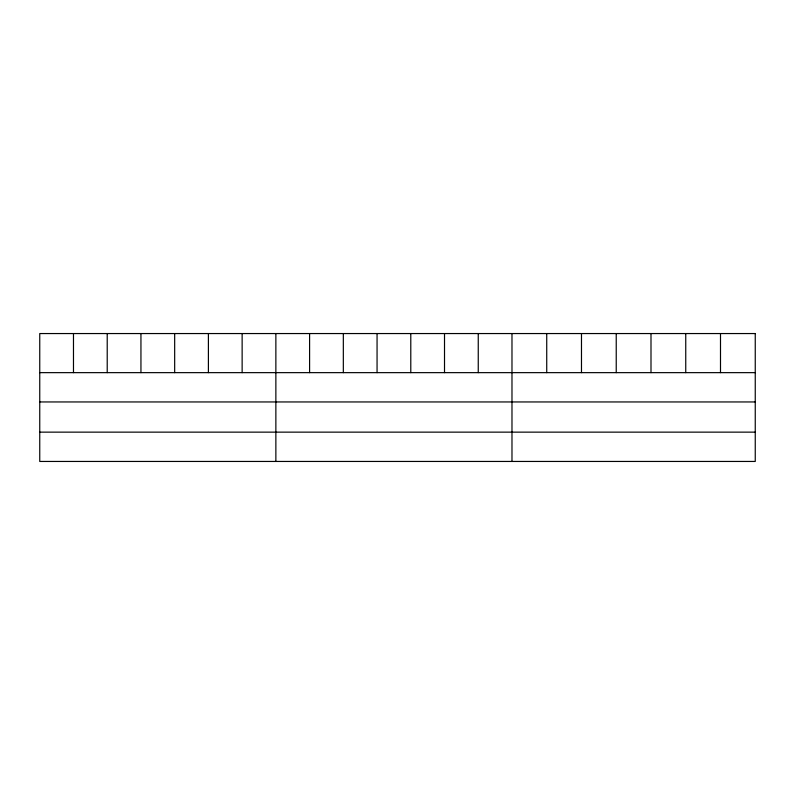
<?xml version="1.0" encoding="UTF-8"?>
<svg xmlns="http://www.w3.org/2000/svg" width="795" height="795" viewBox="0 0 795 795"><rect width="100%" height="100%" fill="white"/><g stroke="black" fill="none" stroke-linecap="round" stroke-linejoin="round"><path stroke-width="1.19" d="M39.75 372.646L755.25 372.646M39.75 401.952L755.25 401.952M39.75 432.142L755.25 432.142M720.499 333.552L720.499 372.646M685.747 333.552L685.747 372.646M650.996 333.552L650.996 372.646M616.234 333.552L616.234 372.646M581.483 333.552L581.483 372.646M546.731 333.552L546.731 372.646M511.98 333.552L511.98 461.448M478.252 333.552L478.252 372.646M444.514 333.552L444.514 372.646M410.786 333.552L410.786 372.646M377.059 333.552L377.059 372.646M343.331 333.552L343.331 372.646M309.593 333.552L309.593 372.646M275.865 333.552L275.865 461.448M242.137 333.552L242.137 372.646M208.399 333.552L208.399 372.646M174.671 333.552L174.671 372.646M140.944 333.552L140.944 372.646M107.216 333.552L107.216 372.646M73.478 333.552L73.478 372.646M755.25 333.552L39.75 333.552L39.75 461.448L755.25 461.448L755.25 333.552"/></g></svg>
